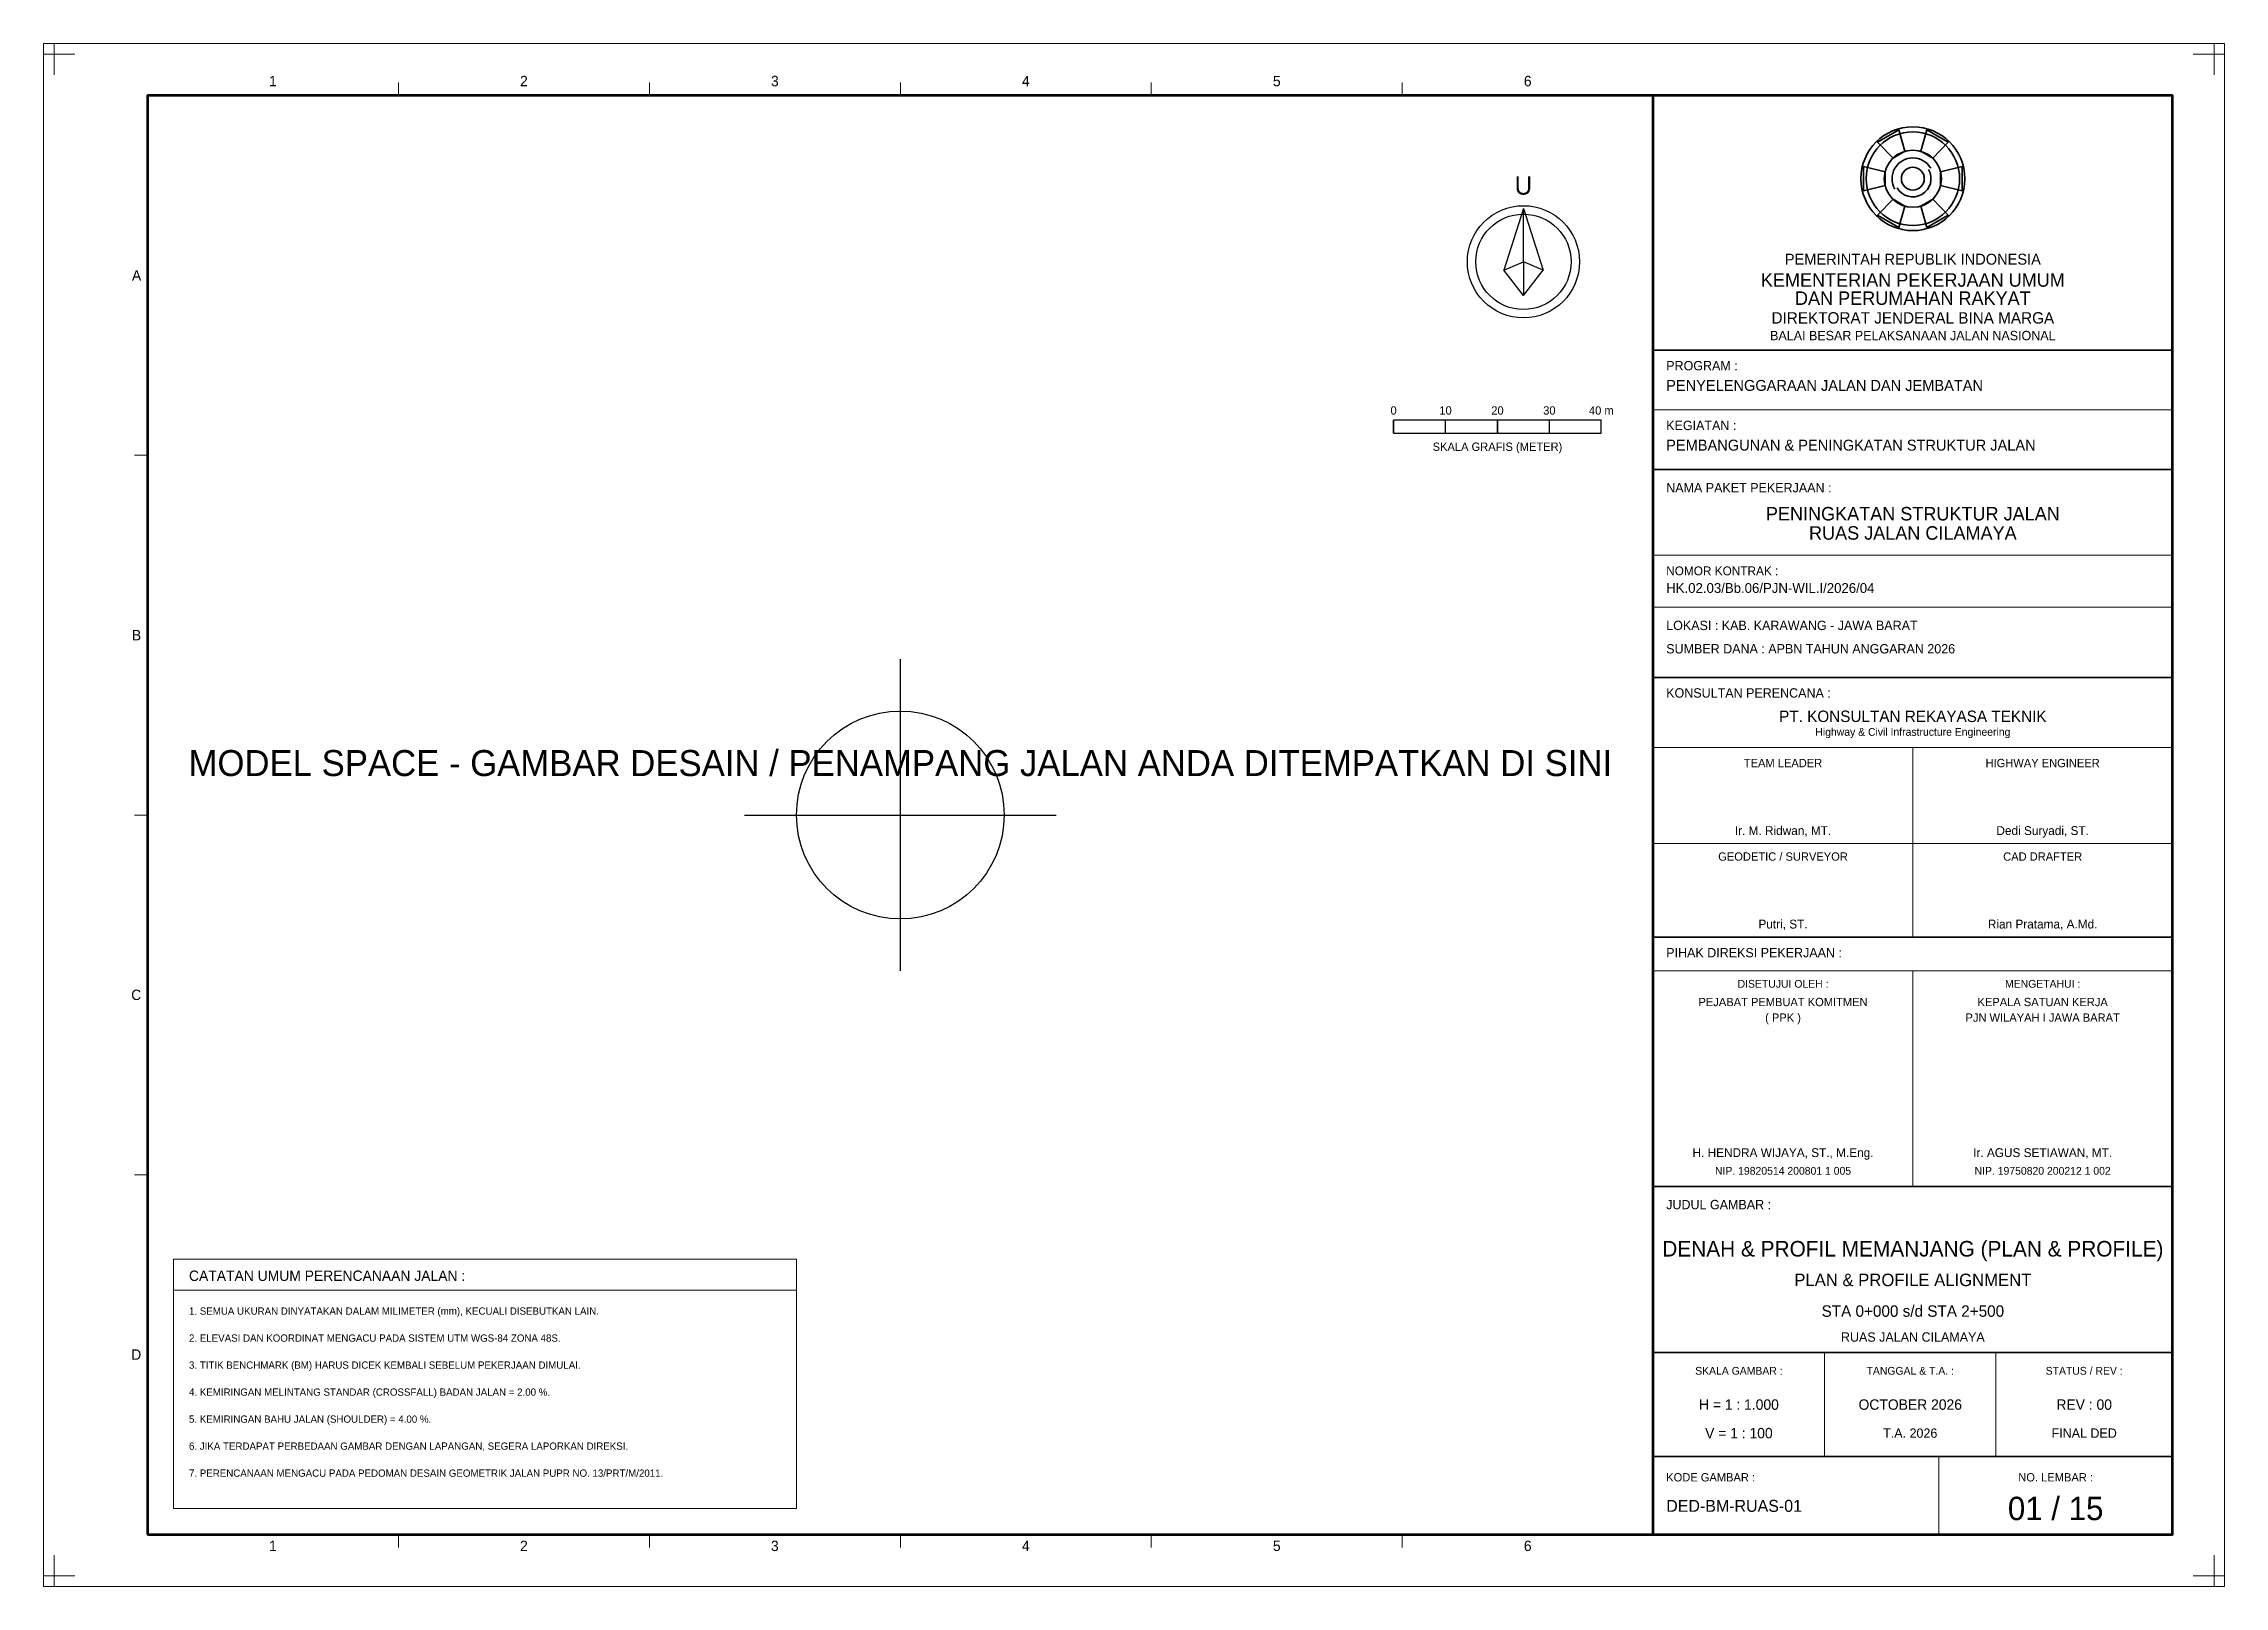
# Paper-space layout 'Layout_A3_Vertikal' of a CAD drawing. Header units: metres, sheet in millimetres. Extents: x 0 to 420, y 0 to 297.
# The model-space entities are those that its viewports show. They can reach past a viewport. Long polylines and large blocks are cut down to what shows.
import ezdxf
from ezdxf.enums import TextEntityAlignment as Align

# ---------------------------------------------------------------- set-up
doc = ezdxf.new("R2010")
doc.units = ezdxf.units.M
for name, color, linetype, lineweight in [('KOP_BORDER_LUAR', 8, 'Continuous', 18), ('KOP_BORDER_UTAMA', 7, 'Continuous', 70), ('KOP_CATATAN_TEKNIS', 3, 'Continuous', 20), ('KOP_GARIS_SUBTABEL', 8, 'Continuous', 18), ('KOP_GARIS_TABEL', 7, 'Continuous', 35), ('KOP_GRID_REFERENSI', 8, 'Continuous', 18), ('KOP_LOGO_PUPR', 2, 'Continuous', 35), ('KOP_SIMBOL_UTARA', 4, 'Continuous', 25), ('KOP_TEKS_DATA', 4, 'Continuous', 30), ('KOP_TEKS_INSTANSI', 2, 'Continuous', 35), ('KOP_TEKS_JUDUL', 2, 'Continuous', 50), ('KOP_TEKS_LABEL', 7, 'Continuous', 25), ('KOP_TEKS_NOMOR', 2, 'Continuous', 60)]:
    doc.layers.add(name, color=color, linetype=linetype, lineweight=lineweight)
doc.layers.add('KOP_VIEWPORT', color=4, linetype='Continuous', lineweight=18, plot=False)

msp = doc.modelspace()

# ---------------------------------------------------------------- linework, layer by layer
at = {"color": 1}
for p, q in [((0, -30), (0, 30)), ((-30, 0), (30, 0))]:
    msp.add_line(p, q, dxfattribs=at)
msp.add_circle((0, 0), 20, dxfattribs=at)

# ---------------------------------------------------------------- texts
at = {"color": 7}
msp.add_text('MODEL SPACE - GAMBAR DESAIN / PENAMPANG JALAN ANDA DITEMPATKAN DI SINI', height=5, dxfattribs=at).set_placement((0, 10), align=Align.MIDDLE_CENTER)

psp = doc.layouts.new('Layout_A3_Vertikal')

# ---------------------------------------------------------------- linework, layer by layer
at = {"layer": 'KOP_BORDER_LUAR', "color": 8}
for p, q in [((0, 295), (6, 295)), ((2, 297), (2, 291)), ((420, 295), (414, 295)), ((418, 297), (418, 291)), ((2, 0), (2, 6)), ((418, 0), (418, 6)), ((0, 2), (6, 2)), ((420, 2), (414, 2))]:
    psp.add_line(p, q, dxfattribs=at)
psp.add_lwpolyline([(0, 0), (420, 0), (420, 297), (0, 297), (0, 0)], close=True, dxfattribs=at)
at = {"layer": 'KOP_BORDER_UTAMA', "color": 7}
psp.add_line((310, 10), (310, 287), dxfattribs=at)
psp.add_lwpolyline([(20, 10), (410, 10), (410, 287), (20, 287), (20, 10)], close=True, dxfattribs=at)
at = {"layer": 'KOP_CATATAN_TEKNIS', "color": 7}
psp.add_line((25, 57), (145, 57), dxfattribs=at)
psp.add_lwpolyline([(25, 15), (145, 15), (145, 63), (25, 63), (25, 15)], close=True, dxfattribs=at)
at = {"layer": 'KOP_GARIS_SUBTABEL', "color": 8}
for p, q in [((310, 226.5), (410, 226.5)), ((310, 198.5), (410, 198.5)), ((310, 188.5), (410, 188.5))]:
    psp.add_line(p, q, dxfattribs=at)
at = {"layer": 'KOP_GARIS_SUBTABEL', "color": 7}
for p, q in [((310, 161.5), (410, 161.5)), ((360, 161.5), (360, 125)), ((310, 143), (410, 143)), ((310, 118.5), (410, 118.5)), ((360, 118.5), (360, 77)), ((343, 45), (343, 25)), ((376, 45), (376, 25)), ((365, 25), (365, 10))]:
    psp.add_line(p, q, dxfattribs=at)
at = {"layer": 'KOP_GARIS_TABEL', "color": 7}
for p, q in [((310, 238), (410, 238)), ((310, 215), (410, 215)), ((310, 175), (410, 175)), ((310, 125), (410, 125)), ((310, 77), (410, 77)), ((310, 45), (410, 45)), ((310, 25), (410, 25))]:
    psp.add_line(p, q, dxfattribs=at)
at = {"layer": 'KOP_GRID_REFERENSI', "color": 8}
for p, q in [((68.33, 287), (68.33, 289.5)), ((116.67, 287), (116.67, 289.5)), ((165, 287), (165, 289.5)), ((213.33, 287), (213.33, 289.5)), ((261.67, 287), (261.67, 289.5)), ((20, 217.75), (17.5, 217.75)), ((20, 148.5), (17.5, 148.5)), ((20, 79.25), (17.5, 79.25)), ((68.33, 10), (68.33, 7.5)), ((116.67, 10), (116.67, 7.5)), ((165, 10), (165, 7.5)), ((213.33, 10), (213.33, 7.5)), ((261.67, 10), (261.67, 7.5))]:
    psp.add_line(p, q, dxfattribs=at)
at = {"layer": 'KOP_LOGO_PUPR', "color": 2}
for points in [[(358.48, 276.29), (357.3, 280.42), (353.19, 278.05), (356.18, 274.96), (358.48, 276.29)], [(363.82, 274.96), (366.81, 278.05), (362.7, 280.42), (361.52, 276.29), (363.82, 274.96)], [(354.66, 272.33), (350.49, 273.37), (350.49, 268.63), (354.66, 269.67), (354.66, 272.33)], [(365.34, 269.67), (369.51, 268.63), (369.51, 273.37), (365.34, 272.33), (365.34, 269.67)], [(356.18, 267.04), (353.19, 263.95), (357.3, 261.58), (358.48, 265.71), (356.18, 267.04)], [(361.52, 265.71), (362.7, 261.58), (366.81, 263.95), (363.82, 267.04), (361.52, 265.71)]]:
    psp.add_lwpolyline(points, close=True, dxfattribs=at)
for radius in [10, 9, 2.2]:
    psp.add_circle((360, 271), radius, dxfattribs=at)
at = {"layer": 'KOP_LOGO_PUPR', "color": 5}
psp.add_circle((360, 271), 5.5, dxfattribs=at)
for radius, start, end in [(4, 30, 210), (3.5, 210, 390)]:
    psp.add_arc((360, 271), radius, start, end, dxfattribs=at)
at = {"layer": 'KOP_SIMBOL_UTARA', "color": 7}
for p, q in [((260, 222), (260, 224.5)), ((270, 222), (270, 224.5)), ((280, 222), (280, 224.5)), ((290, 222), (290, 224.5))]:
    psp.add_line(p, q, dxfattribs=at)
at = {"layer": 'KOP_SIMBOL_UTARA', "color": 1}
psp.add_lwpolyline([(285, 255), (285, 265.26), (281.22, 253.38), (285, 255)], close=True, dxfattribs=at)
at = {"layer": 'KOP_SIMBOL_UTARA', "color": 7}
for points in [[(285, 255), (285, 265.26), (288.78, 253.38), (285, 255)], [(260, 222), (300, 222), (300, 224.5), (260, 224.5), (260, 222)]]:
    psp.add_lwpolyline(points, close=True, dxfattribs=at)
at = {"layer": 'KOP_SIMBOL_UTARA', "color": 8}
for points in [[(285, 255), (285, 248.52), (281.22, 253.38), (285, 255)], [(285, 255), (285, 248.52), (288.78, 253.38), (285, 255)], [(260, 222), (270, 222), (270, 224.5), (260, 224.5), (260, 222)], [(280, 222), (290, 222), (290, 224.5), (280, 224.5), (280, 222)]]:
    psp.add_lwpolyline(points, close=True, dxfattribs=at)
at = {"layer": 'KOP_SIMBOL_UTARA', "color": 4}
psp.add_circle((285, 255), 10.8, dxfattribs=at)
at = {"layer": 'KOP_SIMBOL_UTARA', "color": 8}
psp.add_circle((285, 255), 9.18, dxfattribs=at)

# ---------------------------------------------------------------- texts
at = {"layer": 'KOP_CATATAN_TEKNIS', "color": 3}
psp.add_text('CATATAN UMUM PERENCANAAN JALAN :', height=2, dxfattribs=at).set_placement((28, 59.8), align=Align.MIDDLE_LEFT)
at = {"layer": 'KOP_CATATAN_TEKNIS', "color": 7}
for s, p in [('1. SEMUA UKURAN DINYATAKAN DALAM MILIMETER (mm), KECUALI DISEBUTKAN LAIN.', (28, 53)), ('2. ELEVASI DAN KOORDINAT MENGACU PADA SISTEM UTM WGS-84 ZONA 48S.', (28, 47.8)), ('3. TITIK BENCHMARK (BM) HARUS DICEK KEMBALI SEBELUM PEKERJAAN DIMULAI.', (28, 42.6)), ('4. KEMIRINGAN MELINTANG STANDAR (CROSSFALL) BADAN JALAN = 2.00 %.', (28, 37.4)), ('5. KEMIRINGAN BAHU JALAN (SHOULDER) = 4.00 %.', (28, 32.2)), ('6. JIKA TERDAPAT PERBEDAAN GAMBAR DENGAN LAPANGAN, SEGERA LAPORKAN DIREKSI.', (28, 27)), ('7. PERENCANAAN MENGACU PADA PEDOMAN DESAIN GEOMETRIK JALAN PUPR NO. 13/PRT/M/2011.', (28, 21.8))]:
    psp.add_text(s, height=1.4, dxfattribs=at).set_placement(p, align=Align.MIDDLE_LEFT)
at = {"layer": 'KOP_GRID_REFERENSI', "color": 8}
for s, p in [('1', (44.17, 288.2)), ('2', (92.5, 288.2)), ('3', (140.83, 288.2)), ('4', (189.17, 288.2)), ('5', (237.5, 288.2)), ('6', (285.83, 288.2))]:
    psp.add_text(s, height=2, dxfattribs=at).set_placement(p, align=Align.BOTTOM_CENTER)
for s, p in [('A', (18.8, 252.38)), ('B', (18.8, 183.12)), ('C', (18.8, 113.88)), ('D', (18.8, 44.62))]:
    psp.add_text(s, height=2, dxfattribs=at).set_placement(p, align=Align.MIDDLE_RIGHT)
for s, p in [('1', (44.17, 8.8)), ('2', (92.5, 8.8)), ('3', (140.83, 8.8)), ('4', (189.17, 8.8)), ('5', (237.5, 8.8)), ('6', (285.83, 8.8))]:
    psp.add_text(s, height=2, dxfattribs=at).set_placement(p, align=Align.TOP_CENTER)
at = {"layer": 'KOP_SIMBOL_UTARA', "color": 1}
psp.add_text('U', height=3.5, dxfattribs=at).set_placement((285, 266.88), align=Align.BOTTOM_CENTER)
at = {"layer": 'KOP_SIMBOL_UTARA', "color": 7}
for s, p in [('0', (260, 225.1)), ('10', (270, 225.1)), ('20', (280, 225.1)), ('30', (290, 225.1)), ('40 m', (300, 225.1))]:
    psp.add_text(s, height=1.6, dxfattribs=at).set_placement(p, align=Align.BOTTOM_CENTER)
psp.add_text('SKALA GRAFIS (METER)', height=1.6, dxfattribs=at).set_placement((280, 220.2), align=Align.TOP_CENTER)
at = {"layer": 'KOP_TEKS_DATA', "color": 4}
for s, height, p in [('PENYELENGGARAAN JALAN DAN JEMBATAN', 2.1, (312.5, 231.2)), ('PEMBANGUNAN & PENINGKATAN STRUKTUR JALAN', 2.1, (312.5, 219.7)), ('HK.02.03/Bb.06/PJN-WIL.I/2026/04', 1.9, (312.5, 192.2)), ('DED-BM-RUAS-01', 2.3, (312.5, 15.5))]:
    psp.add_text(s, height=height, dxfattribs=at).set_placement(p, align=Align.MIDDLE_LEFT)
for s, height, p in [('PT. KONSULTAN REKAYASA TEKNIK', 2.2, (360, 167.5)), ('Ir. M. Ridwan, MT.', 1.7, (335, 145.5)), ('Dedi Suryadi, ST.', 1.7, (385, 145.5)), ('Putri, ST.', 1.7, (335, 127.5)), ('Rian Pratama, A.Md.', 1.7, (385, 127.5)), ('H. HENDRA WIJAYA, ST., M.Eng.', 1.7, (335, 83.5)), ('Ir. AGUS SETIAWAN, MT.', 1.7, (385, 83.5)), ('STA 0+000 s/d STA 2+500', 2.2, (360, 53)), ('H = 1 : 1.000', 2, (326.5, 35)), ('OCTOBER 2026', 2, (359.5, 35)), ('REV : 00', 2, (393, 35)), ('V = 1 : 100', 2, (326.5, 29.5))]:
    psp.add_text(s, height=height, dxfattribs=at).set_placement(p, align=Align.MIDDLE_CENTER)
at = {"layer": 'KOP_TEKS_INSTANSI', "color": 7}
for s, height, p in [('PEMERINTAH REPUBLIK INDONESIA', 2.1, (360, 255.5)), ('DIREKTORAT JENDERAL BINA MARGA', 2.2, (360, 244.2))]:
    psp.add_text(s, height=height, dxfattribs=at).set_placement(p, align=Align.MIDDLE_CENTER)
at = {"layer": 'KOP_TEKS_INSTANSI', "color": 2}
for s, p in [('KEMENTERIAN PEKERJAAN UMUM', (360, 251.5)), ('DAN PERUMAHAN RAKYAT', (360, 248))]:
    psp.add_text(s, height=2.6, dxfattribs=at).set_placement(p, align=Align.MIDDLE_CENTER)
at = {"layer": 'KOP_TEKS_JUDUL', "color": 2}
for s, height, p in [('PENINGKATAN STRUKTUR JALAN', 2.6, (360, 206.5)), ('RUAS JALAN CILAMAYA', 2.6, (360, 202.8)), ('DENAH & PROFIL MEMANJANG (PLAN & PROFILE)', 3, (360, 65)), ('PLAN & PROFILE ALIGNMENT', 2.4, (360, 59))]:
    psp.add_text(s, height=height, dxfattribs=at).set_placement(p, align=Align.MIDDLE_CENTER)
at = {"layer": 'KOP_TEKS_LABEL', "color": 7}
for s, height, p in [('BALAI BESAR PELAKSANAAN JALAN NASIONAL', 1.8, (360, 240.8)), ('Highway & Civil Infrastructure Engineering', 1.5, (360, 164.5)), ('TEAM LEADER', 1.6, (335, 158.5)), ('HIGHWAY ENGINEER', 1.6, (385, 158.5)), ('GEODETIC / SURVEYOR', 1.6, (335, 140.5)), ('CAD DRAFTER', 1.6, (385, 140.5)), ('DISETUJUI OLEH :', 1.5, (335, 116)), ('MENGETAHUI :', 1.5, (385, 116)), ('PEJABAT PEMBUAT KOMITMEN', 1.6, (335, 112.5)), ('( PPK )', 1.6, (335, 109.5)), ('PJN WILAYAH I JAWA BARAT', 1.6, (385, 109.5)), ('KEPALA SATUAN KERJA', 1.6, (385, 112.5)), ('NIP. 19820514 200801 1 005', 1.5, (335, 80)), ('NIP. 19750820 200212 1 002', 1.5, (385, 80)), ('RUAS JALAN CILAMAYA', 1.8, (360, 48)), ('SKALA GAMBAR :', 1.5, (326.5, 41.5)), ('TANGGAL & T.A. :', 1.5, (359.5, 41.5)), ('STATUS / REV :', 1.5, (393, 41.5)), ('T.A. 2026', 1.8, (359.5, 29.5)), ('NO. LEMBAR :', 1.6, (387.5, 21))]:
    psp.add_text(s, height=height, dxfattribs=at).set_placement(p, align=Align.MIDDLE_CENTER)
for s, height, p in [('PROGRAM :', 1.8, (312.5, 235)), ('KEGIATAN :', 1.8, (312.5, 223.5)), ('NAMA PAKET PEKERJAAN :', 1.8, (312.5, 211.5)), ('NOMOR KONTRAK :', 1.7, (312.5, 195.5)), ('LOKASI : KAB. KARAWANG - JAWA BARAT', 1.8, (312.5, 185)), ('SUMBER DANA : APBN TAHUN ANGGARAN 2026', 1.8, (312.5, 180.5)), ('KONSULTAN PERENCANA :', 1.8, (312.5, 172)), ('PIHAK DIREKSI PEKERJAAN :', 1.8, (312.5, 122)), ('JUDUL GAMBAR :', 1.8, (312.5, 73.5)), ('KODE GAMBAR :', 1.6, (312.5, 21))]:
    psp.add_text(s, height=height, dxfattribs=at).set_placement(p, align=Align.MIDDLE_LEFT)
at = {"layer": 'KOP_TEKS_LABEL', "color": 3}
psp.add_text('FINAL DED', height=1.8, dxfattribs=at).set_placement((393, 29.5), align=Align.MIDDLE_CENTER)
at = {"layer": 'KOP_TEKS_NOMOR', "color": 2}
psp.add_text('01 / 15', height=4.5, dxfattribs=at).set_placement((387.5, 15), align=Align.MIDDLE_CENTER)

# ---------------------------------------------------------------- viewports
at = {"layer": 'KOP_VIEWPORT'}
psp.add_viewport(center=(165, 148.5), size=(290, 277), view_center_point=(0, 0), view_height=277, dxfattribs=at)

doc.saveas('drawing.dxf')
